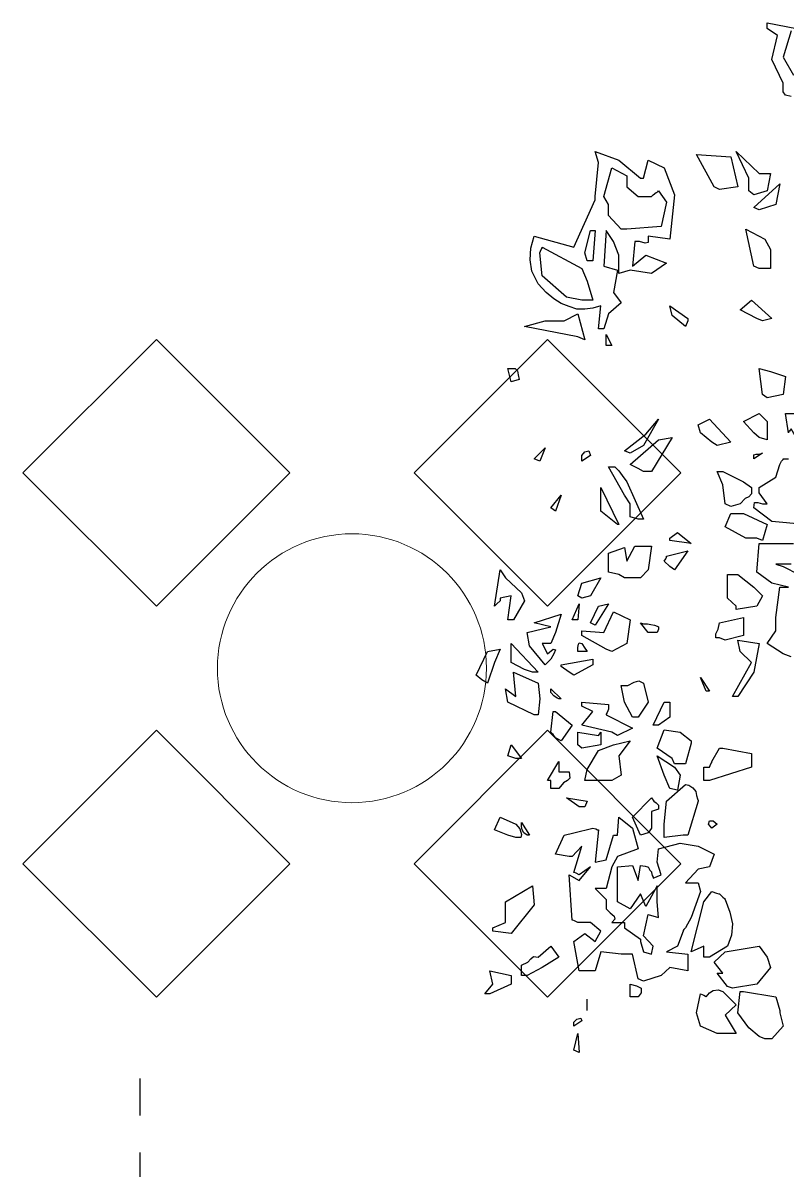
# Model space of a CAD drawing. Header units: millimetres. Extents: x 2810.5 to 2848.4, y 1624.4 to 1676.1.
# Drawn here: x 2824.679 to 2826.741, y 1660.462 to 1663.56 of the extents above; entities that cross this region are included whole.
import ezdxf

# ---------------------------------------------------------------- set-up
doc = ezdxf.new("R2010")
doc.units = ezdxf.units.MM
doc.linetypes.add('TRATTOPUNTO2', pattern=[12.7, 6.35, -3.175, 0, -3.175])
doc.layers.add('ARREDI_attrezzature_furniture', color=175, linetype='Continuous', lineweight=9)
doc.layers.add('SEZIONI_medie_small_section', color=2, linetype='Continuous', lineweight=25)
doc.layers.add('VERDE_ALBERI', color=104, linetype='Continuous')

msp = doc.modelspace()

# ---------------------------------------------------------------- linework, layer by layer
at = {"layer": 'ARREDI_attrezzature_furniture'}
for points in [[(2825.0389, 1662.7053), (2824.6786, 1662.345), (2825.0389, 1661.9847), (2825.3992, 1662.345)], [(2826.4547, 1662.345), (2826.0944, 1662.7053), (2825.7341, 1662.345), (2826.0944, 1661.9847)], [(2825.0389, 1660.9293), (2824.6786, 1661.2896), (2825.0389, 1661.6498), (2825.3992, 1661.2896)], [(2826.4547, 1661.2896), (2826.0944, 1660.9293), (2825.7341, 1661.2896), (2826.0944, 1661.6498)]]:
    msp.add_lwpolyline(points, close=True, dxfattribs=at)
msp.add_circle((2825.5666, 1661.8173), 0.363, dxfattribs=at)
at = {"layer": 'SEZIONI_medie_small_section', "linetype": 'TRATTOPUNTO2', "ltscale": 0.01}
msp.add_lwpolyline([(2824.9939, 1660.7094), (2824.9939, 1658.4495), (2825.0883, 1658.4495)], dxfattribs=at)
at = {"layer": 'VERDE_ALBERI', "linetype": 'ByBlock'}
for points in [[(2826.7517, 1663.3606), (2826.7367, 1663.3649), (2826.7303, 1663.3734), (2826.7303, 1663.3841), (2826.7303, 1663.397), (2826.7003, 1663.4612), (2826.7153, 1663.5254), (2826.6875, 1663.5446), (2826.6875, 1663.5532), (2826.6875, 1663.5574), (2826.6875, 1663.5596), (2826.6875, 1663.5596), (2826.8222, 1663.5339)], [(2826.7517, 1663.5382), (2826.7303, 1663.4676), (2826.7581, 1663.4184)], [(2826.2232, 1663.091), (2826.2317, 1663.183), (2826.2232, 1663.2129), (2826.2873, 1663.1894), (2826.3451, 1663.1402), (2826.3494, 1663.1402), (2826.3537, 1663.1402), (2826.3537, 1663.1402), (2826.3665, 1663.1894), (2826.4093, 1663.168), (2826.4371, 1663.0953), (2826.4243, 1662.9755), (2826.3665, 1662.984), (2826.3665, 1662.9669), (2826.3579, 1662.9648), (2826.343, 1662.9691), (2826.3301, 1662.9691), (2826.3237, 1662.9027), (2826.3601, 1662.9327), (2826.4158, 1662.9113), (2826.3751, 1662.8834), (2826.3173, 1662.892), (2826.2873, 1662.8834), (2826.2873, 1662.9327), (2826.2723, 1662.9691), (2826.2531, 1662.999), (2826.2467, 1662.9027), (2826.283, 1662.892), (2826.2723, 1662.832), (2826.2937, 1662.8043), (2826.2595, 1662.7743), (2826.2467, 1662.7337), (2826.2317, 1662.7337), (2826.2382, 1662.7957), (2826.2167, 1662.7893), (2826.1953, 1662.7872), (2826.1739, 1662.7872), (2826.1525, 1662.7936), (2826.1311, 1662.8022), (2826.1118, 1662.815), (2826.0904, 1662.832), (2826.0691, 1662.8556), (2826.052, 1662.8898), (2826.0477, 1662.9198), (2826.0498, 1662.9519), (2826.0584, 1662.984), (2826.1654, 1662.9541), (2826.2232, 1663.0824), (2826.2232, 1663.0867), (2826.2232, 1663.091), (2826.2232, 1663.091)], [(2826.6382, 1663.106), (2826.6382, 1663.1402), (2826.604, 1663.2129), (2826.6661, 1663.1531), (2826.696, 1663.1531), (2826.6875, 1663.106), (2826.6511, 1663.0953), (2826.6382, 1663.106)], [(2826.5441, 1663.1167), (2826.497, 1663.2044), (2826.5891, 1663.198), (2826.6083, 1663.1167), (2826.5591, 1663.1103), (2826.5441, 1663.1167)], [(2826.3794, 1663.0953), (2826.3879, 1663.1017), (2826.3922, 1663.1038), (2826.3943, 1663.106), (2826.3943, 1663.106), (2826.4158, 1663.076), (2826.4008, 1663.0096), (2826.3087, 1663.0032), (2826.2937, 1663.0032), (2826.2595, 1663.0396), (2826.2595, 1663.0696), (2826.2467, 1663.091), (2826.268, 1663.168), (2826.3087, 1663.1467), (2826.3087, 1663.1167), (2826.3387, 1663.091), (2826.3751, 1663.091), (2826.3772, 1663.0931), (2826.3794, 1663.0953), (2826.3794, 1663.0953)], [(2826.6511, 1663.061), (2826.7217, 1663.1253), (2826.711, 1663.0696), (2826.6661, 1663.0546), (2826.6511, 1663.061)], [(2826.2018, 1662.9177), (2826.1953, 1662.9391), (2826.2103, 1662.999), (2826.2167, 1662.999), (2826.221, 1662.999), (2826.2232, 1662.999), (2826.2232, 1662.999), (2826.2167, 1662.9177), (2826.2018, 1662.9177)], [(2826.6511, 1662.9027), (2826.6297, 1663.0032), (2826.681, 1662.9755), (2826.696, 1662.9477), (2826.696, 1662.8963), (2826.6661, 1662.8963), (2826.6511, 1662.9027), (2826.6511, 1662.9027)], [(2826.1868, 1662.8107), (2826.1461, 1662.8192), (2826.0797, 1662.877), (2826.0733, 1662.9391), (2826.0776, 1662.9477), (2826.0797, 1662.9519), (2826.0797, 1662.9541), (2826.0797, 1662.9541), (2826.1868, 1662.8963), (2826.2018, 1662.862), (2826.2167, 1662.8107), (2826.2018, 1662.8107), (2826.1868, 1662.8107)], [(2826.6511, 1662.9027), (2826.6511, 1662.9027), (2826.6511, 1662.9027), (2826.6511, 1662.9027), (2826.6511, 1662.9027), (2826.6511, 1662.9027)], [(2826.6511, 1662.9027), (2826.6511, 1662.9027), (2826.6511, 1662.9027)], [(2826.6596, 1662.7615), (2826.6147, 1662.785), (2826.6446, 1662.8107), (2826.7003, 1662.7615), (2826.6746, 1662.7551), (2826.6596, 1662.7615)], [(2826.4735, 1662.7551), (2826.467, 1662.7401), (2826.4307, 1662.7701), (2826.4243, 1662.7957), (2826.4735, 1662.7615), (2826.4735, 1662.7572), (2826.4735, 1662.7551), (2826.4735, 1662.7551)], [(2826.1761, 1662.7122), (2826.0327, 1662.7401), (2826.0883, 1662.7551), (2826.1397, 1662.7551), (2826.1761, 1662.7743), (2826.1953, 1662.7037), (2826.1761, 1662.7122)], [(2826.2531, 1662.6887), (2826.2531, 1662.7187), (2826.268, 1662.6887), (2826.2531, 1662.6887)], [(2825.9963, 1662.5903), (2825.9878, 1662.6267), (2826.007, 1662.6267), (2826.0134, 1662.6203), (2826.0156, 1662.6096), (2826.0177, 1662.5967), (2825.9963, 1662.5903)], [(2826.6746, 1662.5561), (2826.6661, 1662.6267), (2826.696, 1662.6181), (2826.7367, 1662.6053), (2826.7303, 1662.5561), (2826.6875, 1662.5475), (2826.6746, 1662.5561)], [(2826.6661, 1662.4405), (2826.6511, 1662.4533), (2826.6232, 1662.4833), (2826.6661, 1662.5047), (2826.6875, 1662.4833), (2826.6875, 1662.4341), (2826.6661, 1662.4405)], [(2826.7517, 1662.5047), (2826.7944, 1662.5047), (2826.8073, 1662.4683), (2826.803, 1662.4041), (2826.7944, 1662.4041), (2826.7731, 1662.4277), (2826.7517, 1662.464), (2826.7474, 1662.4576), (2826.7453, 1662.4555), (2826.7453, 1662.4533), (2826.7453, 1662.4533), (2826.7367, 1662.5047), (2826.7453, 1662.5047), (2826.7495, 1662.5047), (2826.7517, 1662.5047)], [(2826.3023, 1662.4041), (2826.3601, 1662.4491), (2826.3943, 1662.4897), (2826.3537, 1662.4191), (2826.3173, 1662.3977), (2826.3023, 1662.4041), (2826.3023, 1662.4041)], [(2826.5377, 1662.4277), (2826.5077, 1662.4533), (2826.5013, 1662.4747), (2826.5313, 1662.4897), (2826.5891, 1662.4277), (2826.5527, 1662.4191), (2826.5377, 1662.4277)], [(2826.3387, 1662.357), (2826.3173, 1662.3677), (2826.3451, 1662.3913), (2826.3943, 1662.4341), (2826.4307, 1662.4405), (2826.3751, 1662.3485), (2826.3537, 1662.3485), (2826.3387, 1662.357)], [(2826.0584, 1662.3827), (2826.0883, 1662.4127), (2826.0733, 1662.3763), (2826.0584, 1662.3827)], [(2826.1868, 1662.3763), (2826.1868, 1662.3913), (2826.1953, 1662.402), (2826.206, 1662.4041), (2826.2103, 1662.3913), (2826.1868, 1662.3763)], [(2826.6511, 1662.3827), (2826.6511, 1662.3934), (2826.6575, 1662.3956), (2826.6661, 1662.3956), (2826.6746, 1662.3977), (2826.6511, 1662.3827)], [(2826.788, 1662.2051), (2826.7003, 1662.2137), (2826.6511, 1662.2501), (2826.6532, 1662.2651), (2826.6618, 1662.2651), (2826.6746, 1662.2608), (2826.6875, 1662.2608), (2826.6661, 1662.2907), (2826.6661, 1662.2992), (2826.6661, 1662.3035), (2826.6661, 1662.3057), (2826.6661, 1662.3057), (2826.711, 1662.3335), (2826.7217, 1662.3677), (2826.726, 1662.3763), (2826.7303, 1662.3806), (2826.7303, 1662.3827), (2826.7303, 1662.3827), (2826.7453, 1662.3827)], [(2826.3173, 1662.2265), (2826.3173, 1662.2608), (2826.3023, 1662.2843), (2826.2595, 1662.3613), (2826.2766, 1662.3613), (2826.2873, 1662.3506), (2826.2959, 1662.3378), (2826.3087, 1662.3206), (2826.3537, 1662.2201), (2826.3451, 1662.2201), (2826.3408, 1662.2201), (2826.3387, 1662.2201), (2826.3387, 1662.2201), (2826.3173, 1662.2265)], [(2826.5741, 1662.2608), (2826.5677, 1662.3121), (2826.5527, 1662.3485), (2826.5612, 1662.3485), (2826.5655, 1662.3485), (2826.5677, 1662.3485), (2826.5677, 1662.3485), (2826.6232, 1662.3206), (2826.6446, 1662.3057), (2826.6446, 1662.2885), (2826.6382, 1662.28), (2826.6275, 1662.2757), (2826.6147, 1662.2608), (2826.5891, 1662.2544), (2826.5741, 1662.2608), (2826.5741, 1662.2608)], [(2826.1033, 1662.2501), (2826.1311, 1662.2843), (2826.1161, 1662.2415), (2826.1033, 1662.2501)], [(2826.2382, 1662.2501), (2826.2382, 1662.3057), (2826.2873, 1662.2051), (2826.283, 1662.2051), (2826.2382, 1662.2415), (2826.2382, 1662.2458), (2826.2382, 1662.2501)], [(2826.5741, 1662.2608), (2826.5741, 1662.2608), (2826.5741, 1662.2608), (2826.5741, 1662.2608), (2826.5741, 1662.2608), (2826.5741, 1662.2608)], [(2826.5741, 1662.2608), (2826.5741, 1662.2608), (2826.5741, 1662.2608)], [(2826.6596, 1662.1687), (2826.6297, 1662.1687), (2826.5741, 1662.1987), (2826.5891, 1662.2351), (2826.6232, 1662.2351), (2826.6875, 1662.2051), (2826.6746, 1662.1623), (2826.6596, 1662.1687)], [(2826.4243, 1662.1687), (2826.4456, 1662.1837), (2826.482, 1662.1537), (2826.4243, 1662.1623), (2826.4243, 1662.1687)], [(2826.2873, 1662.0703), (2826.2595, 1662.0768), (2826.2595, 1662.1281), (2826.3023, 1662.143), (2826.3087, 1662.1067), (2826.3301, 1662.1473), (2826.3751, 1662.1473), (2826.3665, 1662.0832), (2826.3451, 1662.0618), (2826.3023, 1662.0618), (2826.2873, 1662.0703)], [(2826.4243, 1662.0917), (2826.4093, 1662.1067), (2826.4136, 1662.1131), (2826.4158, 1662.1173), (2826.4158, 1662.1195), (2826.4158, 1662.1195), (2826.4735, 1662.1345), (2826.4371, 1662.0832), (2826.4243, 1662.0917)], [(2826.711, 1661.9333), (2826.711, 1661.9547), (2826.7217, 1662.0361), (2826.7453, 1662.0361), (2826.7003, 1662.0468), (2826.6596, 1662.0768), (2826.6661, 1662.1537), (2826.7581, 1662.1537)], [(2826.7517, 1662.0981), (2826.711, 1662.0981), (2826.7303, 1662.0917), (2826.7731, 1662.0703)], [(2825.9663, 1661.9997), (2825.9578, 1661.9911), (2825.9535, 1661.9868), (2825.9514, 1661.9847), (2825.9514, 1661.9847), (2825.9663, 1662.0832), (2825.9813, 1662.0618), (2826.0242, 1662.0211), (2826.0327, 1661.9997), (2826.0027, 1661.9483), (2825.9878, 1661.9483), (2825.9963, 1662.0125), (2825.9663, 1662.0061), (2825.9663, 1662.0018), (2825.9663, 1661.9997), (2825.9663, 1661.9997)], [(2826.604, 1661.9847), (2826.5805, 1662.0061), (2826.5805, 1662.0703), (2826.6083, 1662.0703), (2826.6511, 1662.0361), (2826.6746, 1662.0125), (2826.6596, 1661.9847), (2826.604, 1661.9761), (2826.604, 1661.9847)], [(2826.1761, 1662.0125), (2826.1868, 1662.0468), (2826.2382, 1662.0618), (2826.2103, 1662.0125), (2826.1868, 1662.0061), (2826.1761, 1662.0125), (2826.1761, 1662.0125)], [(2826.1611, 1661.9483), (2826.1803, 1661.9911), (2826.1761, 1661.9483), (2826.1611, 1661.9483), (2826.1611, 1661.9483)], [(2826.2103, 1661.9397), (2826.2317, 1661.9847), (2826.2595, 1661.9911), (2826.2232, 1661.9333), (2826.2103, 1661.9397), (2826.2103, 1661.9397)], [(2826.0883, 1661.8264), (2826.0456, 1661.8778), (2826.0391, 1661.9141), (2826.1033, 1661.9291), (2826.0584, 1661.9397), (2826.1311, 1661.9633), (2826.1161, 1661.9141), (2826.1033, 1661.8842), (2826.0797, 1661.8842), (2826.0947, 1661.8563), (2826.1097, 1661.8692), (2826.1161, 1661.8671), (2826.1118, 1661.8563), (2826.1033, 1661.8414), (2826.0883, 1661.8264)], [(2826.2531, 1661.8692), (2826.1868, 1661.9056), (2826.1868, 1661.912), (2826.1868, 1661.9163), (2826.1868, 1661.9184), (2826.1868, 1661.9184), (2826.2467, 1661.9141), (2826.2723, 1661.9697), (2826.3173, 1661.9483), (2826.3087, 1661.8842), (2826.268, 1661.8628), (2826.2531, 1661.8692)], [(2826.3665, 1661.9141), (2826.3451, 1661.9397), (2826.3537, 1661.9376), (2826.3644, 1661.9376), (2826.3729, 1661.9355), (2826.3836, 1661.9333), (2826.3901, 1661.9312), (2826.3943, 1661.9291), (2826.3943, 1661.9227), (2826.3901, 1661.9141), (2826.3665, 1661.9141)], [(2826.5591, 1661.8992), (2826.5484, 1661.8992), (2826.5484, 1661.9099), (2826.5548, 1661.9227), (2826.5591, 1661.9397), (2826.6232, 1661.9547), (2826.6232, 1661.9056), (2826.5741, 1661.8927), (2826.5591, 1661.8992)], [(2826.7517, 1661.8478), (2826.7303, 1661.8563), (2826.6875, 1661.8842), (2826.711, 1661.9184), (2826.711, 1661.9269), (2826.711, 1661.9312), (2826.711, 1661.9333)], [(2826.711, 1661.9333), (2826.711, 1661.9333), (2826.711, 1661.9333), (2826.711, 1661.9333)], [(2826.0327, 1661.8135), (2825.9963, 1661.8328), (2825.9963, 1661.8842), (2826.0691, 1661.8071), (2826.0605, 1661.8071), (2826.0563, 1661.8071), (2826.0541, 1661.8071), (2826.0541, 1661.8071), (2826.0327, 1661.8135), (2826.0327, 1661.8135)], [(2826.1761, 1661.8628), (2826.1761, 1661.8735), (2826.1782, 1661.882), (2826.1803, 1661.8863), (2826.1868, 1661.8842), (2826.1953, 1661.8713), (2826.1996, 1661.8649), (2826.2018, 1661.8628), (2826.2018, 1661.8628), (2826.1761, 1661.8628)], [(2826.5934, 1661.7408), (2826.6446, 1661.8328), (2826.6147, 1661.8628), (2826.6083, 1661.8927), (2826.6661, 1661.8842), (2826.6511, 1661.8071), (2826.6083, 1661.7408), (2826.5934, 1661.7408)], [(2825.9171, 1661.7857), (2825.9021, 1661.7985), (2825.9321, 1661.8628), (2825.9663, 1661.8692), (2825.9514, 1661.8328), (2825.9321, 1661.7771), (2825.9171, 1661.7857)], [(2826.1311, 1661.8264), (2826.2167, 1661.8414), (2826.2167, 1661.8328), (2826.2167, 1661.8285), (2826.2167, 1661.8264), (2826.2167, 1661.8264), (2826.1654, 1661.7985), (2826.1525, 1661.8071), (2826.1311, 1661.8221), (2826.1311, 1661.8242), (2826.1311, 1661.8264), (2826.1311, 1661.8264)], [(2826.0584, 1661.6916), (2825.9878, 1661.7258), (2825.9813, 1661.7621), (2826.0092, 1661.7408), (2826.0027, 1661.8071), (2826.0691, 1661.7771), (2826.0733, 1661.7344), (2826.0691, 1661.6916), (2826.0584, 1661.6916)], [(2826.0327, 1661.8135), (2826.0327, 1661.8135), (2826.0327, 1661.8135), (2826.0327, 1661.8135), (2826.0327, 1661.8135), (2826.0327, 1661.8135)], [(2826.0327, 1661.8135), (2826.0327, 1661.8135), (2826.0327, 1661.8135)], [(2826.5227, 1661.7557), (2826.5077, 1661.7921), (2826.5313, 1661.7557), (2826.5227, 1661.7557)], [(2826.1247, 1661.7344), (2826.1204, 1661.7365), (2826.1118, 1661.7429), (2826.1033, 1661.7514), (2826.1033, 1661.7621), (2826.1311, 1661.7344), (2826.1247, 1661.7344)], [(2826.3237, 1661.6852), (2826.3023, 1661.7258), (2826.2937, 1661.7707), (2826.3108, 1661.7707), (2826.328, 1661.7793), (2826.3408, 1661.7836), (2826.3537, 1661.7771), (2826.3665, 1661.7258), (2826.3387, 1661.6852), (2826.3237, 1661.6852)], [(2826.268, 1661.6446), (2826.1868, 1661.6638), (2826.2167, 1661.7002), (2826.1868, 1661.7151), (2826.1868, 1661.7216), (2826.1868, 1661.7237), (2826.1868, 1661.7258), (2826.1868, 1661.7258), (2826.2595, 1661.7194), (2826.2595, 1661.713), (2826.2595, 1661.7087), (2826.2595, 1661.7066), (2826.2595, 1661.7066), (2826.2552, 1661.698), (2826.2531, 1661.6937), (2826.2531, 1661.6916), (2826.2531, 1661.6916), (2826.3237, 1661.6552), (2826.283, 1661.636), (2826.268, 1661.6446)], [(2826.3794, 1661.6638), (2826.4093, 1661.7258), (2826.4179, 1661.7258), (2826.4222, 1661.7258), (2826.4243, 1661.7258), (2826.4243, 1661.7258), (2826.4243, 1661.6852), (2826.3943, 1661.6638), (2826.3794, 1661.6638)], [(2826.1161, 1661.6296), (2826.1097, 1661.6382), (2826.1054, 1661.6424), (2826.1033, 1661.6446), (2826.1033, 1661.6446), (2826.1097, 1661.7002), (2826.114, 1661.7002), (2826.1161, 1661.7002), (2826.1161, 1661.7002), (2826.1611, 1661.6638), (2826.1311, 1661.621), (2826.1161, 1661.6296), (2826.1161, 1661.6296)], [(2826.2382, 1661.6446), (2826.2382, 1661.6103), (2826.1868, 1661.6018), (2826.1761, 1661.6103), (2826.1761, 1661.6446), (2826.2317, 1661.636), (2826.236, 1661.6403), (2826.2382, 1661.6446), (2826.2382, 1661.6446)], [(2826.482, 1661.6146), (2826.467, 1661.5589), (2826.4628, 1661.5589), (2826.4606, 1661.5589), (2826.4371, 1661.5589), (2826.4307, 1661.5739), (2826.3901, 1661.6018), (2826.4093, 1661.651), (2826.4521, 1661.6446), (2826.482, 1661.621), (2826.482, 1661.6168), (2826.482, 1661.6146), (2826.482, 1661.6146)], [(2825.9878, 1661.5804), (2825.9963, 1661.6103), (2826.0242, 1661.5739), (2826.0156, 1661.5739), (2826.0113, 1661.5739), (2826.0092, 1661.5739), (2826.0092, 1661.5739), (2825.9878, 1661.5804)], [(2826.1161, 1661.6296), (2826.1161, 1661.6296), (2826.1161, 1661.6296), (2826.1161, 1661.6296), (2826.1161, 1661.6296), (2826.1161, 1661.6296)], [(2826.1953, 1661.5141), (2826.2018, 1661.544), (2826.2317, 1661.5953), (2826.2723, 1661.6103), (2826.3173, 1661.621), (2826.2873, 1661.5804), (2826.2937, 1661.529), (2826.268, 1661.5141), (2826.2103, 1661.5141), (2826.1953, 1661.5141)], [(2826.5677, 1661.6018), (2826.6446, 1661.5868), (2826.6446, 1661.5504), (2826.5313, 1661.5141), (2826.5163, 1661.5141), (2826.5163, 1661.5504), (2826.5248, 1661.5504), (2826.5291, 1661.5504), (2826.5313, 1661.5504), (2826.5313, 1661.5504), (2826.5355, 1661.5589), (2826.5377, 1661.5632), (2826.5377, 1661.5654), (2826.5377, 1661.5654), (2826.5591, 1661.6018), (2826.5634, 1661.6018), (2826.5677, 1661.6018), (2826.5677, 1661.6018)], [(2826.4243, 1661.4927), (2826.4093, 1661.529), (2826.3901, 1661.5804), (2826.4371, 1661.5504), (2826.4521, 1661.529), (2826.4456, 1661.4884), (2826.4243, 1661.4927)], [(2826.1033, 1661.4927), (2826.1033, 1661.5141), (2826.099, 1661.5141), (2826.0968, 1661.5141), (2826.0947, 1661.5141), (2826.0947, 1661.5141), (2826.1247, 1661.5654), (2826.1247, 1661.5376), (2826.1525, 1661.5376), (2826.1547, 1661.5205), (2826.1482, 1661.5141), (2826.1375, 1661.5077), (2826.1247, 1661.4927), (2826.1033, 1661.4927)], [(2826.4606, 1661.5589), (2826.4606, 1661.5589), (2826.4606, 1661.5589), (2826.4606, 1661.5589), (2826.4606, 1661.5589)], [(2826.4093, 1661.3664), (2826.4093, 1661.3963), (2826.4158, 1661.4584), (2826.467, 1661.5034), (2826.4756, 1661.5012), (2826.4863, 1661.4948), (2826.4949, 1661.4841), (2826.497, 1661.4734), (2826.4992, 1661.4648), (2826.5013, 1661.4606), (2826.5013, 1661.4584), (2826.5013, 1661.4584), (2826.4735, 1661.3664), (2826.467, 1661.3664), (2826.4628, 1661.3664), (2826.4606, 1661.3664), (2826.4606, 1661.3664), (2826.4093, 1661.36), (2826.4093, 1661.3664)], [(2826.1803, 1661.4434), (2826.1461, 1661.467), (2826.2018, 1661.4584), (2826.1953, 1661.4434), (2826.1803, 1661.4434)], [(2826.3451, 1661.3664), (2826.3237, 1661.4156), (2826.3751, 1661.467), (2826.3815, 1661.4584), (2826.3879, 1661.4541), (2826.3943, 1661.4477), (2826.3943, 1661.437), (2826.3751, 1661.4306), (2826.3751, 1661.3856), (2826.3708, 1661.3792), (2826.3687, 1661.3749), (2826.3665, 1661.3728), (2826.3665, 1661.3728), (2826.3451, 1661.3664)], [(2825.9878, 1661.3664), (2825.9514, 1661.3813), (2825.9663, 1661.4156), (2826.0092, 1661.3963), (2826.0199, 1661.3835), (2826.0242, 1661.3685), (2826.022, 1661.36), (2826.0092, 1661.36), (2825.9878, 1661.3664)], [(2826.3387, 1660.9791), (2826.3237, 1661.0454), (2826.2937, 1661.0454), (2826.2382, 1661.0518), (2826.2232, 1661.0005), (2826.1803, 1661.0005), (2826.1654, 1661.0797), (2826.1953, 1661.1011), (2826.2232, 1661.0797), (2826.2382, 1661.1075), (2826.2103, 1661.131), (2826.1761, 1661.131), (2826.1675, 1661.1353), (2826.1632, 1661.1375), (2826.1611, 1661.1375), (2826.1611, 1661.1375), (2826.1525, 1661.2594), (2826.1803, 1661.2444), (2826.2103, 1661.2808), (2826.1803, 1661.2594), (2826.1718, 1661.2637), (2826.1675, 1661.2658), (2826.1654, 1661.2658), (2826.1654, 1661.2658), (2826.1868, 1661.3365), (2826.1611, 1661.3086), (2826.1568, 1661.3086), (2826.1547, 1661.3086), (2826.1525, 1661.3086), (2826.1525, 1661.3086), (2826.1161, 1661.3151), (2826.1397, 1661.3664), (2826.1654, 1661.3728), (2826.2167, 1661.3856), (2826.2253, 1661.3835), (2826.2296, 1661.3813), (2826.2317, 1661.3813), (2826.2317, 1661.3813), (2826.2232, 1661.2937), (2826.2531, 1661.3001), (2826.2723, 1661.3664), (2826.2787, 1661.3664), (2826.2809, 1661.3664), (2826.283, 1661.3664), (2826.283, 1661.3664), (2826.2873, 1661.4156), (2826.3237, 1661.3856), (2826.3387, 1661.3301), (2826.283, 1661.3086), (2826.268, 1661.2808), (2826.2531, 1661.223), (2826.2232, 1661.223), (2826.2531, 1661.193), (2826.2531, 1661.1674), (2826.2638, 1661.1567), (2826.2744, 1661.1482), (2826.2766, 1661.1396), (2826.268, 1661.131), (2826.3023, 1661.131), (2826.3023, 1661.1225), (2826.3023, 1661.1182), (2826.3023, 1661.1161), (2826.3023, 1661.1161), (2826.3451, 1661.0861), (2826.3451, 1661.0818), (2826.3451, 1661.0797), (2826.3451, 1661.0797), (2826.3537, 1661.0518), (2826.3751, 1661.0454), (2826.3794, 1661.0668), (2826.3537, 1661.0946), (2826.3665, 1661.1525), (2826.3943, 1661.1439), (2826.3901, 1661.1866), (2826.3901, 1661.2294), (2826.3601, 1661.1738), (2826.3451, 1661.208), (2826.3173, 1661.1674), (2826.283, 1661.1866), (2826.283, 1661.2808), (2826.3237, 1661.2851), (2826.3387, 1661.2444), (2826.3451, 1661.2851), (2826.3579, 1661.283), (2826.3644, 1661.2808), (2826.3665, 1661.2808), (2826.3665, 1661.2808), (2826.3708, 1661.2723), (2826.3751, 1661.268), (2826.3751, 1661.2658), (2826.3751, 1661.2658), (2826.3772, 1661.2573), (2826.3794, 1661.253), (2826.3794, 1661.2508), (2826.3794, 1661.2508), (2826.4008, 1661.2594), (2826.3901, 1661.2937), (2826.3943, 1661.3301), (2826.4521, 1661.345), (2826.5013, 1661.3365), (2826.5441, 1661.3151), (2826.5313, 1661.2808), (2826.5013, 1661.2744), (2826.467, 1661.238), (2826.5013, 1661.238), (2826.5077, 1661.2144), (2826.482, 1661.1439), (2826.467, 1661.1161), (2826.4628, 1661.1118), (2826.4606, 1661.1096), (2826.4606, 1661.1075), (2826.4606, 1661.1075), (2826.4456, 1661.0668), (2826.4158, 1661.0518), (2826.4735, 1661.0454), (2826.4735, 1661.0005), (2826.4243, 1661.009), (2826.4008, 1660.9877), (2826.3537, 1660.9727), (2826.3387, 1660.9791), (2826.3387, 1660.9791)], [(2826.0391, 1661.3664), (2826.0306, 1661.3728), (2826.0263, 1661.3813), (2826.0242, 1661.3899), (2826.0242, 1661.4006), (2826.0456, 1661.3664), (2826.0391, 1661.3664)], [(2826.5377, 1661.3856), (2826.5291, 1661.3963), (2826.5313, 1661.4049), (2826.542, 1661.4049), (2826.5527, 1661.3963), (2826.5377, 1661.3856)], [(2825.9471, 1661.1161), (2825.9813, 1661.131), (2825.9813, 1661.1866), (2826.0541, 1661.2294), (2826.0584, 1661.1781), (2825.9963, 1661.1011), (2825.9471, 1661.1075), (2825.9471, 1661.1161)], [(2826.5163, 1661.0368), (2826.5163, 1661.0668), (2826.482, 1661.0518), (2826.5163, 1661.1866), (2826.5377, 1661.2144), (2826.5505, 1661.2102), (2826.557, 1661.208), (2826.5591, 1661.208), (2826.5591, 1661.208), (2826.5677, 1661.1995), (2826.5719, 1661.1952), (2826.5741, 1661.193), (2826.5741, 1661.193), (2826.5869, 1661.1589), (2826.5934, 1661.1268), (2826.5912, 1661.0968), (2826.5805, 1661.0668), (2826.5313, 1661.0368), (2826.5163, 1661.0368)], [(2826.0242, 1660.9877), (2826.0242, 1661.0154), (2826.0413, 1661.024), (2826.0498, 1661.0326), (2826.0563, 1661.039), (2826.0691, 1661.0368), (2826.1033, 1661.0668), (2826.1247, 1661.0368), (2826.0797, 1661.009), (2826.0391, 1660.9877), (2826.0242, 1660.9877)], [(2826.5805, 1660.9577), (2826.5527, 1660.9941), (2826.5612, 1660.9941), (2826.5655, 1660.9941), (2826.5677, 1660.9941), (2826.5677, 1660.9941), (2826.5441, 1661.024), (2826.5741, 1661.0518), (2826.6661, 1661.0668), (2826.6875, 1661.0368), (2826.696, 1661.009), (2826.6596, 1660.9641), (2826.5934, 1660.9534), (2826.5805, 1660.9577)], [(2825.9257, 1660.9385), (2825.9471, 1660.9641), (2825.9385, 1661.0005), (2825.9963, 1660.9877), (2825.9963, 1660.9749), (2825.9963, 1660.9663), (2825.9963, 1660.9641), (2825.9963, 1660.9641), (2825.9385, 1660.9385), (2825.9257, 1660.9385)], [(2826.3173, 1660.9299), (2826.3173, 1660.9641), (2826.3344, 1660.9599), (2826.3472, 1660.9534), (2826.3472, 1660.9406), (2826.3387, 1660.9299), (2826.3173, 1660.9299)], [(2826.3387, 1660.9791), (2826.3387, 1660.9791), (2826.3387, 1660.9791), (2826.3387, 1660.9791), (2826.3387, 1660.9791), (2826.3387, 1660.9791)], [(2826.5527, 1660.8314), (2826.5077, 1660.8507), (2826.497, 1660.8871), (2826.5077, 1660.9385), (2826.5163, 1660.9342), (2826.5206, 1660.932), (2826.5227, 1660.9299), (2826.5227, 1660.9299), (2826.5313, 1660.9406), (2826.542, 1660.947), (2826.5548, 1660.9492), (2826.5677, 1660.9449), (2826.604, 1660.9085), (2826.5741, 1660.8806), (2826.604, 1660.8314), (2826.5677, 1660.8314), (2826.5527, 1660.8314)], [(2826.2018, 1660.8935), (2826.2018, 1660.9235)], [(2826.6232, 1660.9449), (2826.711, 1660.9299), (2826.7217, 1660.8935), (2826.7217, 1660.8892), (2826.7217, 1660.8871), (2826.7217, 1660.8871), (2826.7303, 1660.8507), (2826.7003, 1660.8165), (2826.681, 1660.8165), (2826.6661, 1660.8229), (2826.6382, 1660.8464), (2826.6083, 1660.8871), (2826.6147, 1660.9449), (2826.619, 1660.9449), (2826.6232, 1660.9449), (2826.6232, 1660.9449)], [(2826.1654, 1660.8507), (2826.1654, 1660.8614), (2826.1739, 1660.8699), (2826.1846, 1660.8721), (2826.1868, 1660.8657), (2826.1654, 1660.8507)], [(2826.1654, 1660.7865), (2826.1761, 1660.8314), (2826.1803, 1660.7801), (2826.1654, 1660.7865), (2826.1654, 1660.7865)]]:
    msp.add_lwpolyline(points, dxfattribs=at)

doc.saveas('drawing.dxf')
